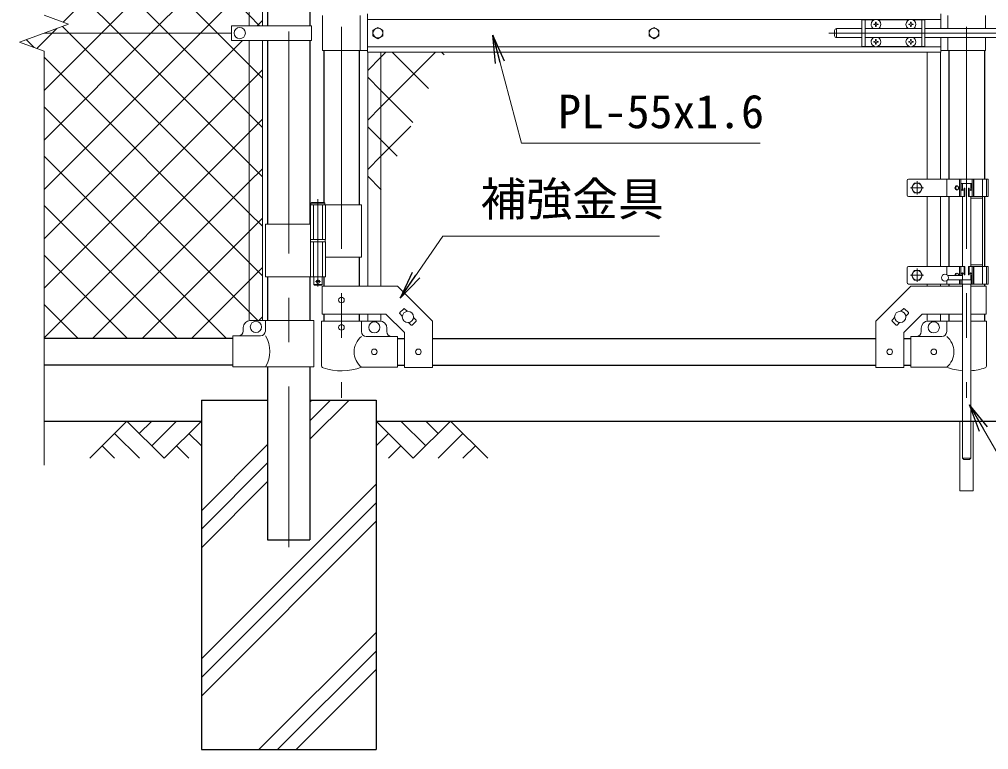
# Model space of a CAD drawing. Units: millimetres, scale not verified. Extents: x -4200 to 4200, y -2970 to 2970.
# Drawn here: x -143 to 1243, y -1039 to 6 of the extents above; entities that cross this region are included whole.
import ezdxf
from ezdxf.enums import TextEntityAlignment as Align

# ---------------------------------------------------------------- set-up
doc = ezdxf.new("R2010")
doc.units = ezdxf.units.MM
doc.header["$LTSCALE"] = 10
for name, pattern in [('DASHED', [7.5, 6, -1.5]), ('USER1', [50.8, 31.75, -6.35, 6.35, -6.35]), ('USER3', [0.375, 0.25, -0.125])]:
    doc.linetypes.add(name, pattern=pattern)
for name, color, linetype, lineweight in [('0-1_D-BMK', 2, 'USER1', 13), ('0-2_D-STR1', 1, 'Continuous', 25), ('0-3_D-STR3', 3, 'Continuous', 13), ('0-4_D-DCR-HCH', 7, 'Continuous', 13), ('0-5_D-BGD', 7, 'Continuous', 25), ('0-6_D-STR4', 7, 'Continuous', 25), ('0-7_D-STR-DIM', 7, 'Continuous', 13), ('0-A_D-STR2', 7, 'Continuous', 13), ('0-B_D-STR-TXT', 7, 'Continuous', 13)]:
    doc.layers.add(name, color=color, linetype=linetype, lineweight=lineweight)
doc.layers.add('0-8_0', color=7, linetype='Continuous')
doc.styles.add('ＭＳ ゴシック', font='')
doc.styles.get('ＭＳ ゴシック').set_extended_font_data('MS Gothic')

# ---------------------------------------------------------------- blocks, each defined once
blk = doc.blocks.new('_Open')
at = {"layer": '0-8_0'}
blk.add_line((-10, 1.667), (0, 0), dxfattribs=at)
blk.add_lwpolyline([(-10, -1.667), (0, 0), (-10, 0)], dxfattribs=at)

msp = doc.modelspace()

# ---------------------------------------------------------------- linework, layer by layer
at = {"layer": '0-1_D-BMK'}
for p, q in [((317.39, 503.1), (317.39, -535.29)), ((1211.59, 503.1), (1211.59, -535.29)), ((241.99, 496.61), (241.99, -749.21)), ((1014.52, -13.63), (1638.97, -13.63)), ((1150.09, -235.13), (1131.09, -235.13)), ((1140.59, -225.63), (1140.59, -244.63)), ((283.83, -251.21), (283.83, -376.1)), ((1150.09, -360.13), (1131.09, -360.13)), ((1140.59, -350.63), (1140.59, -369.63)), ((287.46, -369.13), (280.21, -369.13))]:
    msp.add_line(p, q, dxfattribs=at)
at = {"layer": '0-2_D-STR1'}
for p, q in [((211.74, 203.87), (211.74, -3.13)), ((272.24, 203.87), (272.24, -3.13)), ((211.74, -24.13), (211.74, -287.13)), ((272.24, -24.13), (272.24, -287.13)), ((291.99, -38.63), (291.99, -256.13)), ((342.79, -38.63), (342.79, -259.13)), ((1186.19, -38.63), (1186.19, -222.63)), ((1236.99, -38.63), (1236.99, -222.63)), ((1186.19, -247.63), (1186.19, -347.63)), ((1236.99, -247.63), (1236.99, -347.63)), ((342.79, -334.13), (342.79, -375.58)), ((211.74, -362.13), (211.74, -424.93)), ((272.24, -362.13), (272.24, -424.93)), ((291.99, -362.13), (291.99, -375.58)), ((1186.19, -372.63), (1186.19, -375.58)), ((1236.99, -372.63), (1236.99, -375.58)), ((291.99, -415.58), (291.99, -425.63)), ((342.79, -415.58), (342.79, -425.63)), ((1186.19, -415.58), (1186.19, -425.63)), ((1236.99, -415.58), (1236.99, -425.63)), ((161.99, -450.63), (-108.01, -450.63)), ((397.39, -450.63), (407.39, -450.63)), ((447.39, -450.63), (1081.59, -450.63)), ((1121.59, -450.63), (1131.59, -450.63)), ((161.99, -488.63), (-108.01, -488.63)), ((211.74, -490.93), (211.74, -738.63)), ((272.24, -490.93), (272.24, -738.63)), ((397.39, -488.63), (407.39, -488.63)), ((447.39, -488.63), (1081.59, -488.63)), ((1121.59, -488.63), (1131.59, -488.63)), ((211.74, -738.63), (272.24, -738.63))]:
    msp.add_line(p, q, dxfattribs=at)
at = {"layer": '0-3_D-STR3'}
for p, q in [((185.49, 399.07), (185.49, -3.13)), ((204.49, 399.07), (204.49, -3.13)), ((354.49, -41.13), (354.49, 13.87)), ((1174.49, -7.13), (1174.49, 13.87)), ((290.39, 11.37), (290.39, -38.63)), ((344.39, 11.37), (344.39, -38.63)), ((1174.49, 5.87), (354.49, 5.87)), ((1061.84, 5.37), (1061.84, -32.63)), ((1079.24, 5.37), (1061.84, 5.37)), ((1066.34, 5.37), (1066.34, -32.63)), ((1081.45, 2.02), (1081.42, 0.72)), ((1082.24, 2.02), (1081.45, 2.02)), ((1082.24, 2.02), (1082.26, 0.72)), ((1129.24, 5.37), (1084.44, 5.37)), ((1131.45, 2.02), (1131.42, 0.72)), ((1132.24, 2.02), (1131.45, 2.02)), ((1132.24, 2.02), (1132.26, 0.72)), ((1151.84, 5.37), (1134.44, 5.37)), ((1147.34, 5.37), (1147.34, -32.63)), ((1151.84, 5.37), (1151.84, -32.63)), ((1184.59, 11.37), (1184.59, -7.13)), ((1238.59, 11.37), (1238.59, -7.13)), ((-108.01, -13.63), (159.99, -13.63)), ((159.99, -3.13), (159.99, -24.13)), ((274.79, -3.13), (159.99, -3.13)), ((274.79, -3.13), (274.79, -24.13)), ((1022.64, -10.13), (1022.64, -17.13)), ((1037.09, -7.13), (1025.64, -7.13)), ((1025.64, -7.13), (1025.64, -20.13)), ((1036.94, -7.13), (1061.84, -7.13)), ((1066.34, -7.13), (1147.34, -7.13)), ((1078.69, -1.53), (1078.69, -1.13)), ((1079.99, -1.55), (1078.69, -1.53)), ((1081.45, -4.28), (1081.42, -2.99)), ((1082.24, -4.28), (1081.45, -4.28)), ((1082.24, -4.28), (1082.26, -2.99)), ((1083.69, -0.72), (1084.99, -0.74)), ((1084.99, -0.74), (1084.99, -1.13)), ((1129.99, -0.72), (1128.69, -0.74)), ((1128.69, -0.74), (1128.69, -1.13)), ((1131.45, -4.28), (1131.42, -2.99)), ((1132.24, -4.28), (1131.45, -4.28)), ((1132.24, -4.28), (1132.26, -2.99)), ((1133.69, -1.55), (1134.99, -1.53)), ((1134.99, -1.53), (1134.99, -1.13)), ((1151.84, -7.13), (1332.64, -7.13)), ((274.79, -24.13), (159.99, -24.13)), ((185.49, -424.93), (185.49, -24.13)), ((204.49, -424.93), (204.49, -24.13)), ((1037.09, -20.13), (1025.64, -20.13)), ((1036.94, -20.13), (1061.84, -20.13)), ((1066.34, -20.13), (1147.34, -20.13)), ((1078.69, -26.53), (1078.69, -26.13)), ((1079.99, -26.55), (1078.69, -26.53)), ((1081.45, -22.98), (1081.42, -24.28)), ((1082.24, -22.98), (1081.45, -22.98)), ((1082.24, -22.98), (1082.26, -24.28)), ((1083.69, -25.72), (1084.99, -25.74)), ((1083.69, -26.55), (1084.99, -26.53)), ((1084.99, -25.74), (1084.99, -26.13)), ((1084.99, -26.53), (1084.99, -26.13)), ((1129.99, -25.72), (1128.69, -25.74)), ((1128.69, -25.74), (1128.69, -26.13)), ((1131.45, -22.98), (1131.42, -24.28)), ((1132.24, -22.98), (1131.45, -22.98)), ((1132.24, -22.98), (1132.26, -24.28)), ((1133.69, -25.72), (1134.99, -25.74)), ((1133.69, -26.55), (1134.99, -26.53)), ((1134.99, -25.74), (1134.99, -26.13)), ((1134.99, -26.53), (1134.99, -26.13)), ((1151.84, -20.13), (1332.64, -20.13)), ((1174.49, -41.13), (1174.49, -20.13)), ((1184.59, -20.13), (1184.59, -38.63)), ((1238.59, -20.13), (1238.59, -38.63)), ((290.39, -38.63), (354.49, -38.63)), ((1174.49, -33.13), (354.49, -33.13)), ((1174.49, -41.13), (354.49, -41.13)), ((354.89, -41.13), (354.89, -375.58)), ((373.89, -41.13), (373.89, -375.58)), ((1079.24, -32.63), (1061.84, -32.63)), ((1081.45, -29.28), (1081.42, -27.99)), ((1082.24, -29.28), (1081.45, -29.28)), ((1082.24, -29.28), (1082.26, -27.99)), ((1129.24, -32.63), (1084.44, -32.63)), ((1131.45, -29.28), (1131.42, -27.99)), ((1132.24, -29.28), (1131.45, -29.28)), ((1132.24, -29.28), (1132.26, -27.99)), ((1151.84, -32.63), (1134.44, -32.63)), ((1155.09, -41.13), (1155.09, -222.63)), ((1174.09, -41.13), (1174.09, -222.63)), ((1238.59, -38.63), (1174.49, -38.63)), ((1126.59, -224.63), (1126.59, -245.63)), ((1242.19, -222.63), (1128.59, -222.63)), ((1183.29, -222.63), (1183.29, -247.63)), ((1201.59, -222.63), (1201.59, -247.63)), ((1203.49, -222.63), (1203.49, -247.63)), ((1219.69, -228.63), (1203.49, -228.63)), ((1205.09, -235.63), (1205.09, -228.63)), ((1205.59, -228.63), (1205.59, -237.65)), ((1208.09, -235.63), (1208.09, -247.63)), ((1208.09, -235.63), (1208.78, -235.63)), ((1208.78, -235.63), (1208.78, -247.63)), ((1214.4, -235.63), (1214.4, -247.63)), ((1215.09, -235.63), (1214.4, -235.63)), ((1215.09, -235.63), (1215.09, -247.63)), ((1217.59, -228.63), (1217.59, -237.65)), ((1218.09, -228.63), (1218.09, -235.63)), ((1219.69, -222.63), (1219.69, -247.63)), ((1221.59, -222.63), (1221.59, -247.63)), ((1221.83, -222.63), (1221.83, -247.63)), ((1234.29, -222.63), (1234.29, -372.63)), ((1239.89, -222.63), (1239.89, -247.63)), ((1242.19, -222.63), (1242.19, -247.63)), ((1208.78, -247.63), (1128.59, -247.63)), ((1155.09, -247.63), (1155.09, -347.63)), ((1174.09, -247.63), (1174.09, -347.63)), ((1205.59, -247.63), (1205.59, -347.63)), ((1242.19, -247.63), (1214.4, -247.63)), ((1217.59, -247.63), (1217.59, -347.63)), ((273.03, -259.13), (273.03, -309.13)), ((345.94, -259.13), (273.03, -259.13)), ((273.83, -257.13), (274.83, -256.13)), ((273.83, -257.13), (273.83, -259.13)), ((273.83, -257.13), (293.83, -257.13)), ((292.83, -256.13), (274.83, -256.13)), ((294.63, -259.13), (294.63, -309.13)), ((345.94, -259.13), (345.94, -334.13)), ((1234.29, -249.93), (1217.59, -249.93)), ((273.03, -287.13), (208.69, -287.13)), ((208.69, -287.13), (208.69, -362.13)), ((294.63, -309.13), (273.03, -309.13)), ((294.63, -312.13), (273.03, -312.13)), ((273.03, -312.13), (273.03, -362.13)), ((273.33, -309.13), (273.33, -312.13)), ((294.33, -312.13), (273.33, -312.13)), ((294.33, -309.13), (294.33, -312.13)), ((294.63, -312.13), (294.63, -362.13)), ((345.94, -334.13), (294.74, -334.13)), ((1234.29, -345.33), (1217.59, -345.33)), ((1126.59, -349.63), (1126.59, -370.63)), ((1208.78, -347.63), (1128.59, -347.63)), ((1183.29, -347.63), (1183.29, -359.42)), ((1201.59, -360.63), (1201.59, -347.63)), ((1203.49, -360.63), (1203.49, -347.63)), ((1205.09, -359.63), (1205.09, -360.63)), ((1205.59, -357.62), (1205.59, -366.63)), ((1208.09, -359.63), (1208.09, -347.63)), ((1208.09, -359.63), (1208.78, -359.63)), ((1208.78, -359.63), (1208.78, -347.63)), ((1242.19, -347.63), (1214.4, -347.63)), ((1214.4, -359.63), (1214.4, -347.63)), ((1215.09, -359.63), (1214.4, -359.63)), ((1215.09, -359.63), (1215.09, -347.63)), ((1217.59, -357.62), (1217.59, -366.63)), ((1218.09, -372.63), (1218.09, -359.63)), ((1219.69, -372.63), (1219.69, -347.63)), ((1221.59, -372.63), (1221.59, -347.63)), ((1221.83, -347.63), (1221.83, -372.63)), ((1239.89, -347.63), (1239.89, -372.63)), ((1242.19, -347.63), (1242.19, -372.63)), ((294.63, -362.13), (208.69, -362.13)), ((278.83, -374.13), (277.83, -373.13)), ((288.83, -374.13), (278.83, -374.13)), ((288.83, -374.13), (289.83, -373.13)), ((289.83, -362.13), (289.83, -373.13)), ((1242.19, -372.63), (1128.59, -372.63)), ((1155.09, -372.63), (1155.09, -375.58)), ((1174.09, -372.63), (1174.09, -375.58)), ((1183.29, -367.84), (1183.29, -372.63)), ((1205.59, -360.63), (1184.59, -360.63)), ((1205.59, -366.63), (1184.59, -366.63)), ((1201.59, -372.63), (1201.59, -366.63)), ((1205.59, -366.63), (1203.49, -366.63)), ((1203.49, -372.63), (1203.49, -366.63)), ((1203.49, -366.63), (1218.09, -366.63)), ((1205.09, -366.63), (1205.09, -372.63)), ((1205.59, -372.63), (1205.59, -621.63)), ((1217.59, -372.63), (1217.59, -621.63)), ((289.69, -415.58), (289.69, -375.58)), ((1239.29, -375.58), (1217.59, -375.58)), ((1239.29, -415.58), (1239.29, -375.58)), ((289.69, -415.58), (380.82, -415.58)), ((354.89, -415.58), (354.89, -425.63)), ((373.89, -415.58), (373.89, -425.63)), ((380.82, -415.58), (407.39, -442.15)), ((400.72, -413.57), (406.38, -407.92)), ((400.72, -414.99), (404.44, -418.7)), ((407.79, -407.92), (411.51, -411.63)), ((1121.19, -407.92), (1117.47, -411.63)), ((1148.16, -415.58), (1121.59, -442.15)), ((1128.26, -413.57), (1122.6, -407.92)), ((1128.26, -414.99), (1124.54, -418.7)), ((1205.59, -415.58), (1148.16, -415.58)), ((1155.09, -415.58), (1155.09, -425.63)), ((1174.09, -415.58), (1174.09, -425.63)), ((1239.29, -415.58), (1217.59, -415.58)), ((277.69, -424.93), (186.99, -424.93)), ((208.59, -424.93), (208.59, -439.93)), ((277.69, -424.93), (277.69, -490.93)), ((288.84, -425.63), (345.94, -425.63)), ((288.84, -425.63), (288.84, -489.33)), ((345.94, -425.63), (345.94, -440.63)), ((345.94, -425.63), (372.39, -425.63)), ((413.27, -427.53), (416.99, -431.25)), ((418.4, -431.25), (424.06, -425.59)), ((420.34, -420.46), (424.06, -424.18)), ((447.39, -491.83), (447.39, -425.58)), ((1081.59, -491.83), (1081.59, -425.58)), ((1108.64, -420.46), (1104.92, -424.18)), ((1110.58, -431.25), (1104.92, -425.59)), ((1115.71, -427.53), (1111.99, -431.25)), ((1183.04, -425.63), (1183.04, -440.63)), ((1240.14, -425.63), (1217.59, -425.63)), ((1240.14, -425.63), (1240.14, -489.33)), ((176.99, -434.93), (176.99, -439.93)), ((382.39, -440.63), (382.39, -435.63)), ((407.39, -491.83), (407.39, -442.15)), ((1121.59, -491.83), (1121.59, -442.15)), ((1146.59, -440.63), (1146.59, -435.63)), ((201.59, -446.93), (161.99, -446.93)), ((161.99, -446.93), (161.99, -490.93)), ((397.39, -447.63), (352.94, -447.63)), ((397.39, -491.63), (397.39, -447.63)), ((1131.59, -447.63), (1176.04, -447.63)), ((1131.59, -491.63), (1131.59, -447.63)), ((277.69, -490.93), (161.99, -490.93)), ((397.39, -491.63), (345.94, -491.63)), ((407.39, -491.83), (447.39, -491.83)), ((1121.59, -491.83), (1081.59, -491.83)), ((1131.59, -491.63), (1183.04, -491.63)), ((1202.04, -568.63), (1202.04, -668.63)), ((1207.59, -623.63), (1205.59, -621.63)), ((1207.59, -623.63), (1215.59, -623.63))]:
    msp.add_line(p, q, dxfattribs=at)
at = {"layer": '0-3_D-STR3', "linetype": 'USER3'}
msp.add_line((1221.83, -247.63), (1235.83, -247.63), dxfattribs=at)
at = {"layer": '0-3_D-STR3', "linetype": 'DASHED'}
for p, q in [((277.53, -259.13), (277.53, -309.13)), ((290.13, -259.13), (290.13, -309.13)), ((277.53, -312.13), (277.53, -362.13)), ((290.13, -312.13), (290.13, -362.13))]:
    msp.add_line(p, q, dxfattribs=at)
at = {"layer": '0-3_D-STR3'}
for points in [[(369.49, -5.53), (376.51, -9.58), (376.51, -17.68), (369.49, -21.73), (362.48, -17.68), (362.48, -9.58)], [(764.49, -5.53), (771.51, -9.58), (771.51, -17.68), (764.49, -21.73), (757.48, -17.68), (757.48, -9.58)], [(1144.64, -228.12), (1148.69, -235.13), (1144.64, -242.15), (1136.54, -242.15), (1132.49, -235.13), (1136.54, -228.12)], [(1144.64, -353.12), (1148.69, -360.13), (1144.64, -367.15), (1136.54, -367.15), (1132.49, -360.13), (1136.54, -353.12)]]:
    msp.add_lwpolyline(points, close=True, dxfattribs=at)
for points in [[(1079.99, -0.72), (1078.69, -0.74), (1078.69, -1.13)], [(1083.69, -1.55), (1084.99, -1.53), (1084.99, -1.13)], [(1129.99, -1.55), (1128.69, -1.53), (1128.69, -1.13)], [(1133.69, -0.72), (1134.99, -0.74), (1134.99, -1.13)], [(1079.99, -25.72), (1078.69, -25.74), (1078.69, -26.13)], [(1129.99, -26.55), (1128.69, -26.53), (1128.69, -26.13)], [(292.83, -256.13), (293.83, -257.13), (293.83, -259.13)], [(277.83, -362.13), (277.83, -373.13), (289.83, -373.13)], [(289.69, -375.58), (397.39, -375.58), (447.39, -425.58)], [(1205.59, -375.58), (1131.59, -375.58), (1081.59, -425.58)], [(1205.59, -425.63), (1183.04, -425.63), (1156.59, -425.63)], [(1221.14, -568.63), (1221.14, -668.63), (1202.04, -668.63)], [(1205.59, -621.63), (1217.59, -621.63), (1215.59, -623.63)]]:
    msp.add_lwpolyline(points, dxfattribs=at)
for centre, radius in [((171.99, -13.63), 8), ((369.49, -13.63), 7.03), ((764.49, -13.63), 7.03), ((1140.59, -235.13), 7.03), ((1140.59, -360.13), 7.03), ((1180.59, -363.63), 5), ((283.83, -369.13), 2.5), ((317.39, -395.58), 4), ((412.39, -419.58), 8), ((1116.59, -419.58), 8), ((194.99, -433.93), 8), ((364.39, -434.63), 8), ((1164.59, -434.63), 8), ((317.39, -434.63), 4), ((364.39, -469.63), 4), ((427.39, -469.58), 4), ((1101.59, -469.58), 4), ((1164.59, -469.63), 4)]:
    msp.add_circle(centre, radius, dxfattribs=at)
for centre, radius, start, end in [((1081.84, -1.13), 7, 0, 180), ((1079.94, 0.77), 1.49, 270, 0), ((1083.75, 0.77), 1.49, 180, 270), ((1131.84, -1.13), 7, 0, 180), ((1129.94, 0.77), 1.49, 270, 0), ((1133.75, 0.77), 1.49, 180, 270), ((1025.64, -10.13), 3, 90, 180), ((1081.84, -1.13), 7, 180, 238.99728), ((1079.94, -3.04), 1.49, 0, 90), ((1083.75, -3.04), 1.49, 90, 180), ((1081.84, -1.13), 7, 301.00272, 0), ((1131.84, -1.13), 7, 180, 238.99728), ((1129.94, -3.04), 1.49, 0, 90), ((1133.75, -3.04), 1.49, 90, 180), ((1131.84, -1.13), 7, 301.00272, 0), ((1025.64, -17.13), 3, 180, 270), ((1081.84, -26.13), 7, 121.00272, 180), ((1081.84, -26.13), 7, 180, 0), ((1079.94, -24.23), 1.49, 270, 0), ((1079.94, -28.04), 1.49, 0, 90), ((1083.75, -24.23), 1.49, 180, 270), ((1083.75, -28.04), 1.49, 90, 180), ((1081.84, -26.13), 7, 0, 58.99728), ((1131.84, -26.13), 7, 121.00272, 180), ((1131.84, -26.13), 7, 180, 0), ((1129.94, -24.23), 1.49, 270, 0), ((1129.94, -28.04), 1.49, 0, 90), ((1133.75, -24.23), 1.49, 180, 270), ((1133.75, -28.04), 1.49, 90, 180), ((1131.84, -26.13), 7, 0, 58.99728), ((1128.59, -224.63), 2, 90, 180), ((1128.59, -245.63), 2, 180, 270), ((1128.59, -349.63), 2, 90, 180), ((1128.59, -370.63), 2, 180, 270), ((401.43, -414.28), 1, 135, 225), ((407.09, -408.62), 1, 45, 135), ((1121.89, -408.62), 1, 45, 135), ((1127.55, -414.28), 1, 315, 45), ((186.99, -434.93), 10, 90, 180), ((372.39, -435.63), 10, 0, 90), ((423.35, -424.89), 1, 315, 45), ((1105.63, -424.89), 1, 135, 225), ((1156.59, -435.63), 10, 90, 180), ((169.99, -439.93), 7, 270, 0), ((201.59, -439.93), 7, 270, 0), ((352.94, -440.63), 7, 180, 270), ((389.39, -440.63), 7, 180, 270), ((417.69, -430.54), 1, 225, 315), ((1111.29, -430.54), 1, 225, 315), ((1139.59, -440.63), 7, 270, 0), ((1176.04, -440.63), 7, 270, 0), ((174.38, -468.93), 40.68, 327.25964, 32.74036), ((364.14, -469.63), 28.55, 129.59418, 230.40582), ((1164.84, -469.63), 28.55, 309.59418, 50.40582), ((292.14, -489.33), 3.3, 180, 250.77949), ((317.39, -416.9), 80, 250.77949, 290.9084), ((1211.59, -416.9), 80, 249.0916, 265.69878), ((1211.59, -416.9), 80, 274.30122, 289.22051), ((1236.84, -489.33), 3.3, 289.22051, 0)]:
    msp.add_arc(centre, radius, start, end, dxfattribs=at)
msp.add_ellipse((1197.44, -235.13), major_axis=(0, 3), ratio=0.839449, dxfattribs=at)
for centre, major_axis, ratio, start_param, end_param in [((1198.6, -235.13), (0, -3), 0.839449, 3.3733968, 6.0513812), ((1205.79, -235.59), (0, -3), 0.766727, 4.7027468, 7.8414058), ((1206.94, -235.59), (0, -3), 0.615242, 4.7027468, 6.0032469), ((1217.39, -235.59), (0, -3), 0.766727, 4.7249648, 7.8636238), ((1216.25, -235.59), (0, -3), 0.615242, 0.2799384, 1.5804385), ((1197.44, -360.13), (0, -3), 0.839449, 1.4033482, 4.8798371), ((1198.6, -360.13), (0, -3), 0.839449, 3.3733968, 4.8798371), ((1205.79, -359.67), (0, 3), 0.766727, 4.7249648, 7.8636238), ((1206.94, -359.67), (0, 3), 0.615242, 0.2799384, 1.5804385), ((1217.39, -359.67), (0, 3), 0.766727, 4.7027468, 7.8414058), ((1216.25, -359.67), (0, 3), 0.615242, 4.7027468, 6.0032469)]:
    msp.add_ellipse(centre, major_axis=major_axis, ratio=ratio, start_param=start_param, end_param=end_param, dxfattribs=at)
at = {"layer": '0-4_D-DCR-HCH'}
for p, q in [((272.24, -594.61), (328.22, -538.63)), ((272.24, -568.09), (301.7, -538.63)), ((272.24, -541.58), (275.18, -538.63)), ((10.57, -568.63), (-42.64, -621.84)), ((10.57, -568.63), (63.78, -621.84)), ((28.3, -586.37), (46.04, -568.63)), ((46.04, -604.11), (81.52, -568.63)), ((63.78, -621.84), (116.99, -568.63)), ((420.2, -621.84), (366.99, -568.63)), ((437.94, -604.11), (402.47, -568.63)), ((473.42, -568.63), (420.2, -621.84)), ((455.77, -586.46), (437.94, -568.63)), ((473.42, -568.63), (526.63, -621.84)), ((-7.17, -586.37), (28.47, -621.84)), ((99.25, -586.37), (116.99, -604.03)), ((384.73, -586.37), (366.99, -604.03)), ((491.15, -586.37), (455.52, -621.84)), ((-24.91, -604.11), (-7.09, -621.84)), ((81.52, -604.11), (99.34, -621.84)), ((116.99, -696.83), (211.74, -602.08)), ((402.47, -604.11), (384.65, -621.84)), ((508.89, -604.11), (491.07, -621.84)), ((116.99, -723.34), (211.74, -628.59)), ((116.99, -749.86), (211.74, -655.11)), ((116.99, -908.96), (366.99, -658.96)), ((116.99, -935.47), (366.99, -685.47)), ((116.99, -961.99), (366.99, -711.99)), ((199.45, -1038.63), (366.99, -871.09)), ((225.96, -1038.63), (366.99, -897.61)), ((252.48, -1038.63), (366.99, -924.12))]:
    msp.add_line(p, q, dxfattribs=at)
at = {"layer": '0-5_D-BGD'}
for p, q in [((-108.01, -568.63), (116.99, -568.63)), ((366.99, -568.63), (2116.99, -568.63))]:
    msp.add_line(p, q, dxfattribs=at)
at = {"layer": '0-6_D-STR4'}
for p, q in [((116.99, -538.63), (116.99, -1038.63)), ((116.99, -538.63), (211.74, -538.63)), ((272.24, -538.63), (366.99, -538.63)), ((366.99, -538.63), (366.99, -1038.63)), ((116.99, -1038.63), (366.99, -1038.63))]:
    msp.add_line(p, q, dxfattribs=at)
at = {"layer": '0-7_D-STR-DIM'}
for p, q in [((-72.77, -0.81), (-108.01, 12.02)), ((-143.25, -26.46), (-72.77, -0.81)), ((-108.01, -39.28), (-143.25, -26.46)), ((-108.01, -631.63), (-108.01, -39.28))]:
    msp.add_line(p, q, dxfattribs=at)
at = {"layer": '0-A_D-STR2'}
for p, q in [((140.19, -13.63), (-108.01, 234.57)), ((-25.77, -13.63), (185.49, 197.63)), ((69.48, -13.63), (-108.01, 163.86)), ((44.94, -13.63), (185.49, 126.92)), ((-1.23, -13.63), (-108.01, 93.15)), ((115.65, -13.63), (185.49, 56.21)), ((196.86, -3.13), (204.49, 4.49)), ((-108.01, -95.87), (-25.77, -13.63)), ((-108.01, -166.58), (44.94, -13.63)), ((-108.01, -237.29), (115.65, -13.63)), ((185.49, -200.35), (-1.23, -13.63)), ((185.49, -129.64), (69.48, -13.63)), ((185.49, -58.93), (140.19, -13.63)), ((-122.15, -34.14), (-133.41, -22.88)), ((-108.01, -308.01), (175.86, -24.13)), ((441.84, -93.1), (389.87, -41.13)), ((464.32, -44.87), (460.58, -41.13)), ((204.49, -77.93), (185.49, -58.93)), ((185.49, -85.22), (204.49, -66.22)), ((373.89, -95.86), (354.89, -76.86)), ((-108.01, -378.72), (185.49, -85.22)), ((419.35, -141.32), (373.89, -95.86)), ((204.49, -148.64), (185.49, -129.64)), ((185.49, -155.93), (204.49, -136.93)), ((373.89, -166.57), (354.89, -147.57)), ((-108.01, -449.43), (185.49, -155.93)), ((396.86, -189.54), (373.89, -166.57)), ((152.93, -450.63), (-108.01, -189.7)), ((204.49, -219.35), (185.49, -200.35)), ((185.49, -226.64), (204.49, -207.64)), ((373.89, -237.28), (354.89, -218.28)), ((-38.5, -450.63), (185.49, -226.64)), ((374.38, -237.77), (373.89, -237.28)), ((82.22, -450.63), (-108.01, -260.41)), ((185.49, -297.35), (204.49, -278.35)), ((354.89, -279.42), (355.01, -279.3)), ((32.21, -450.63), (185.49, -297.35)), ((11.51, -450.63), (-108.01, -331.12)), ((185.49, -368.06), (204.49, -349.06)), ((102.92, -450.63), (185.49, -368.06)), ((-59.21, -450.63), (-108.01, -401.83)), ((199.33, -424.93), (204.49, -419.77))]:
    msp.add_line(p, q, dxfattribs=at)
for points in [[(200.4, -3.13), (185.49, 11.78), (-108.01, 305.28)], [(-80.75, 2.1), (185.49, 268.34), (204.49, 287.34)], [(-118.36, -35.52), (-96.48, -13.63), (-89.88, -7.03)], [(204.49, -290.07), (185.49, -271.07), (-71.94, -13.63), (-81.57, -4.01)], [(354.89, -67.29), (373.89, -48.29), (381.04, -41.13)], [(354.89, -138), (373.89, -119), (451.76, -41.13)], [(204.49, -360.78), (185.49, -341.78), (-108.01, -48.28)], [(197.94, -424.93), (185.49, -412.49), (-108.01, -118.99)], [(354.89, -208.71), (373.89, -189.71), (416.79, -146.81)]]:
    msp.add_lwpolyline(points, dxfattribs=at)
at = {"layer": '0-B_D-STR-TXT'}
for points in [[(916.13, -170.89), (574.85, -170.89), (534.34, -18.74)], [(772.3, -304.05), (462.24, -304.05), (402.53, -391.19)], [(1554.77, -709.62), (1310.45, -709.62), (1216.78, -547.38)]]:
    msp.add_lwpolyline(points, dxfattribs=at)

# ---------------------------------------------------------------- block references
at = {"layer": '0-B_D-STR-TXT', "xscale": 4, "yscale": 4}
for p, rotation in [((533.82, -16.81), 104.91069), ((401.4, -392.84), 235.58239), ((1215.78, -545.65), 120)]:
    msp.add_blockref('_Open', p, dxfattribs=dict(at, rotation=rotation))

# ---------------------------------------------------------------- texts
at = {"layer": '0-B_D-STR-TXT', "style": 'ＭＳ ゴシック'}
for s, p in [('PL-55x1.6', (627.3, -164.14)), ('補強金具', (516.21, -289.43))]:
    msp.add_text(s, height=48.09, dxfattribs=at).set_placement(p, align=Align.BOTTOM_LEFT)

doc.saveas('drawing.dxf')
